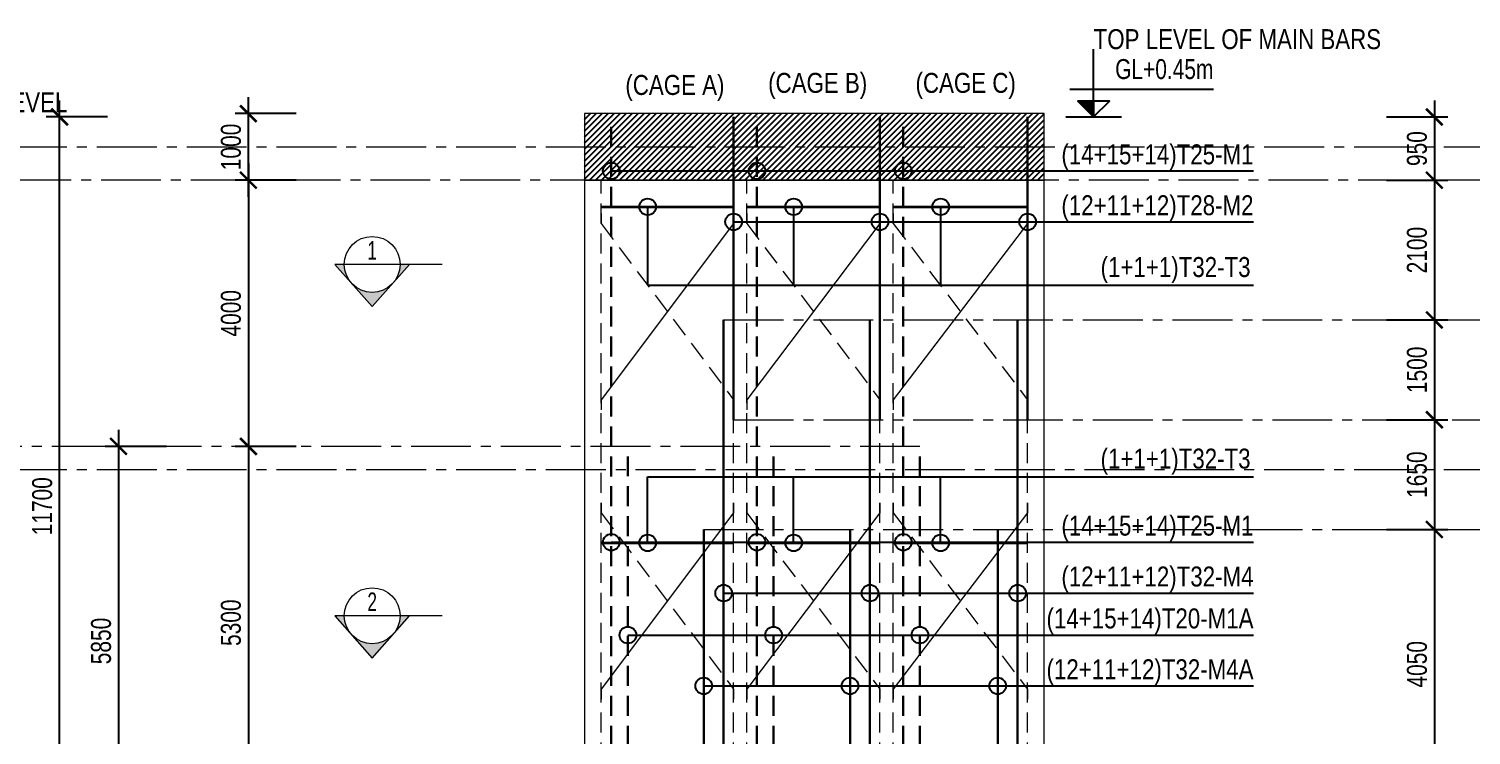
# Model space of a CAD drawing. Header units: millimetres. Extents: x 2611025 to 4139346, y -89870 to 101087.
# Drawn here: x 3142581 to 3164265, y -8840 to 1774 of the extents above; entities that cross this region are included whole.
import ezdxf
from ezdxf.enums import TextEntityAlignment as Align

# ---------------------------------------------------------------- set-up
doc = ezdxf.new("R2010")
doc.units = ezdxf.units.MM
doc.header["$LTSCALE"] = 1200
doc.header["$PDMODE"] = 35
for name, pattern in [('CENTER2', [1.125, 0.75, -0.125, 0.125, -0.125]), ('CONTINOUS', [0]), ('HIDDEN', [0.375, 0.25, -0.125])]:
    doc.linetypes.add(name, pattern=pattern)
for name, color, linetype, lineweight in [('1', 9, 'Continuous', 13), ('BOUND', 3, 'Continuous', 20), ('C1CO', 4, 'Continuous', 35), ('ENOTE', 2, 'Continuous', 15), ('Grid line', 160, 'CENTER2', 5), ('HIDE', 8, 'HIDDEN', 13), ('K-THUOC', 1, 'Continuous', 18), ('LEADER', 8, 'Continuous', 9), ('T1CO', 4, 'Continuous', 20), ('T1HI', 4, 'HIDDEN', 13), ('TCHI', 4, 'HIDDEN', 30), ('TEXTMA', 2, 'Continuous', 13), ('TEXTVN', 2, 'Continuous', 20)]:
    doc.layers.add(name, color=color, linetype=linetype, lineweight=lineweight)
for name, color, linetype in [('CDC.02.DIM', 1, 'Continuous'), ('CDC.06.TEXT', 2, 'Continuous'), ('CDC.10.HATCH', 251, 'Continuous')]:
    doc.layers.add(name, color=color, linetype=linetype)
doc.styles.add('DB_Arial', font='arial.ttf', dxfattribs={"width": 0.8})
doc.styles.add('SMTEXT', font='arial.ttf', dxfattribs={"width": 0.75})
doc.styles.add('TEXTVN', font='VHELVCN.TTF', dxfattribs={"width": 0.8})
doc.dimstyles.new('BSV1-100', dxfattribs={"dimtxt": 300, "dimasz": 250, "dimexe": 200, "dimexo": 0, "dimgap": 108, "dimtad": 1, "dimdec": 0, "dimdsep": 46, "dimtxsty": 'SMTEXT', "dimblk": 'ARCHTICK', "dimcen": 100, "dimdle": 250, "dimclrd": 256, "dimclre": 256, "dimclrt": 1, "dimadec": 0, "dimazin": 0, "dimtfac": 1, "dimtdec": 0, "dimtix": 1, "dimtmove": 2, "dimatfit": 3, "dimfxl": 720, "dimfxlon": 1, "dimtolj": 1, "dimtzin": 0, "dimarcsym": 0})
doc.dimstyles.new('BSV25', dxfattribs={"dimtxt": 300, "dimasz": 250, "dimexe": 200, "dimexo": 0, "dimgap": 108, "dimtad": 1, "dimdec": 0, "dimlfac": 0.25, "dimdsep": 46, "dimtxsty": 'SMTEXT', "dimblk": 'ARCHTICK', "dimcen": 100, "dimdle": 250, "dimclrd": 256, "dimclre": 256, "dimclrt": 2, "dimadec": 0, "dimazin": 0, "dimtfac": 1, "dimtdec": 0, "dimtix": 1, "dimtmove": 2, "dimatfit": 3, "dimfxl": 800, "dimfxlon": 1, "dimtolj": 1, "dimtzin": 0, "dimarcsym": 0})

# ---------------------------------------------------------------- blocks, each defined once
blk = doc.blocks.new('_ArchTick')
at = {"color": 0, "linetype": 'ByBlock', "const_width": 0.15}
blk.add_lwpolyline([(-0.5, -0.5), (0.5, 0.5)], dxfattribs=at)
blk = doc.blocks.new('SIGSEC')
at = {"layer": '1', "lineweight": 9}
h = blk.add_hatch(color=256, dxfattribs=at)
h.dxf.hatch_style = 1
h.paths.add_polyline_path([(-420, 0), (-560, 0), (-315, -278, -0.182676)])
h = blk.add_hatch(color=256, dxfattribs=at)
h.dxf.hatch_style = 1
h.paths.add_polyline_path([(560, 0), (420, 0, -0.182676), (315, -278)])
h = blk.add_hatch(color=256, dxfattribs=at)
h.dxf.hatch_style = 1
h.paths.add_polyline_path([(315, -278, -0.451416), (-315, -278), (0, -635)])
at = {"layer": '1', "lineweight": 9, "elevation": 0}
blk.add_lwpolyline([(1050, 0), (-560, 0), (0, -635), (560, 0)], dxfattribs=at)
at = {"layer": '1', "lineweight": 9}
blk.add_circle((0, 0), 420, dxfattribs=at)
at = {"layer": 'BOUND', "lineweight": 9, "style": 'TEXTVN', "width": 0.8}
blk.add_attdef('SEC', text='', height=280, dxfattribs=at).set_placement((0, 210, 0), align=Align.MIDDLE_CENTER)
blk = doc.blocks.new('tag_cd')
at = {"layer": 'CDC.10.HATCH'}
blk.add_hatch(color=256, dxfattribs=at).paths.add_polyline_path([(180, 240), (420, 0), (420, 240)])
at = {"layer": 'CDC.02.DIM'}
for points in [[(420, 240), (420, 0), (660, 240), (180, 240), (420, 0), (420, 1020)], [(60, 420), (2220, 420)], [(0, 0), (840, 0)]]:
    blk.add_lwpolyline(points, dxfattribs=at)
at = {"layer": 'CDC.06.TEXT', "ltscale": 0.5, "style": 'SMTEXT', "width": 0.75}
blk.add_attdef('CD', text='', height=300, dxfattribs=at).set_placement((2220, 570), align=Align.RIGHT)
blk = doc.blocks.new('*D642')
at = {"layer": 'Defpoints', "color": 0, "transparency": 16777216}
for p in [(3135826, 0), (3135263, -4850), (3170377, -4850)]:
    blk.add_point(p, dxfattribs=at)
at = {"layer": 'K-THUOC', "lineweight": -2, "transparency": 16777216}
for p, q in [((3135263, 250), (3135263, -5100)), ((3135826, 0), (3135063, 0)), ((3135983, -4850), (3135063, -4850))]:
    blk.add_line(p, q, dxfattribs=at)
at = {"layer": 'K-THUOC', "lineweight": -2, "transparency": 16777216, "xscale": 250, "yscale": 250, "zscale": 250}
for p, rotation in [((3135263, 0), 90), ((3135263, -4850), 270)]:
    blk.add_blockref('_ArchTick', p, dxfattribs=dict(at, rotation=rotation))
at = {"layer": 'K-THUOC', "color": 1, "transparency": 16777216, "insert": (3135002, -2425), "char_height": 300, "attachment_point": 5, "rotation": 90, "style": 'SMTEXT'}
blk.add_mtext('\\A1;4850', dxfattribs=at)
blk = doc.blocks.new('*D643')
at = {"layer": 'Defpoints', "color": 0, "transparency": 16777216}
for p in [(3170377, -4850), (3135263, -9350), (3170377, -9350)]:
    blk.add_point(p, dxfattribs=at)
at = {"layer": 'K-THUOC', "lineweight": -2, "transparency": 16777216}
for p, q in [((3135263, -4600), (3135263, -9600)), ((3135983, -4850), (3135063, -4850)), ((3135983, -9350), (3135063, -9350))]:
    blk.add_line(p, q, dxfattribs=at)
at = {"layer": 'K-THUOC', "lineweight": -2, "transparency": 16777216, "xscale": 250, "yscale": 250, "zscale": 250}
for p, rotation in [((3135263, -4850), 90), ((3135263, -9350), 270)]:
    blk.add_blockref('_ArchTick', p, dxfattribs=dict(at, rotation=rotation))
at = {"layer": 'K-THUOC', "color": 1, "transparency": 16777216, "insert": (3135002, -7100), "char_height": 300, "attachment_point": 5, "rotation": 90, "style": 'SMTEXT'}
blk.add_mtext('\\A1;4500', dxfattribs=at)
blk = doc.blocks.new('*D645')
at = {"layer": 'Defpoints', "color": 0, "transparency": 16777216}
for p in [(3156587, 450), (3156937, -500), (3163712, -500)]:
    blk.add_point(p, dxfattribs=at)
at = {"layer": 'K-THUOC', "lineweight": -2, "transparency": 16777216}
for p, q in [((3163712, 700), (3163712, -750)), ((3162992, 450), (3163912, 450)), ((3162992, -500), (3163912, -500))]:
    blk.add_line(p, q, dxfattribs=at)
at = {"layer": 'K-THUOC', "lineweight": -2, "transparency": 16777216, "xscale": 250, "yscale": 250, "zscale": 250}
for p, rotation in [((3163712, 450), 90), ((3163712, -500), 270)]:
    blk.add_blockref('_ArchTick', p, dxfattribs=dict(at, rotation=rotation))
at = {"layer": 'K-THUOC', "color": 1, "transparency": 16777216, "insert": (3163451, -25), "char_height": 300, "attachment_point": 5, "rotation": 90, "style": 'SMTEXT'}
blk.add_mtext('\\A1;950', dxfattribs=at)
blk = doc.blocks.new('*D646')
at = {"layer": 'Defpoints', "color": 0, "transparency": 16777216}
for p in [(3156937, -2600), (3156937, -4100), (3163712, -4100)]:
    blk.add_point(p, dxfattribs=at)
at = {"layer": 'K-THUOC', "lineweight": -2, "transparency": 16777216}
for p, q in [((3163712, -2350), (3163712, -4350)), ((3162992, -2600), (3163912, -2600)), ((3162992, -4100), (3163912, -4100))]:
    blk.add_line(p, q, dxfattribs=at)
at = {"layer": 'K-THUOC', "lineweight": -2, "transparency": 16777216, "xscale": 250, "yscale": 250, "zscale": 250}
for p, rotation in [((3163712, -2600), 90), ((3163712, -4100), 270)]:
    blk.add_blockref('_ArchTick', p, dxfattribs=dict(at, rotation=rotation))
at = {"layer": 'K-THUOC', "color": 1, "transparency": 16777216, "insert": (3163451, -3350), "char_height": 300, "attachment_point": 5, "rotation": 90, "style": 'SMTEXT'}
blk.add_mtext('\\A1;1500', dxfattribs=at)
blk = doc.blocks.new('*D647')
at = {"layer": 'Defpoints', "color": 0, "transparency": 16777216}
for p in [(3156937, -4100), (3156937, -5750), (3163712, -5750)]:
    blk.add_point(p, dxfattribs=at)
at = {"layer": 'K-THUOC', "lineweight": -2, "transparency": 16777216}
for p, q in [((3163712, -3850), (3163712, -6000)), ((3162992, -4100), (3163912, -4100)), ((3162992, -5750), (3163912, -5750))]:
    blk.add_line(p, q, dxfattribs=at)
at = {"layer": 'K-THUOC', "lineweight": -2, "transparency": 16777216, "xscale": 250, "yscale": 250, "zscale": 250}
for p, rotation in [((3163712, -4100), 90), ((3163712, -5750), 270)]:
    blk.add_blockref('_ArchTick', p, dxfattribs=dict(at, rotation=rotation))
at = {"layer": 'K-THUOC', "color": 1, "transparency": 16777216, "insert": (3163451, -4925), "char_height": 300, "attachment_point": 5, "rotation": 90, "style": 'SMTEXT'}
blk.add_mtext('\\A1;1650', dxfattribs=at)
blk = doc.blocks.new('*D648')
at = {"layer": 'Defpoints', "color": 0, "transparency": 16777216}
for p in [(3156937, -5750), (3156937, -9800), (3163712, -9800)]:
    blk.add_point(p, dxfattribs=at)
at = {"layer": 'K-THUOC', "lineweight": -2, "transparency": 16777216}
for p, q in [((3163712, -5500), (3163712, -10050)), ((3162992, -5750), (3163912, -5750)), ((3162992, -9800), (3163912, -9800))]:
    blk.add_line(p, q, dxfattribs=at)
at = {"layer": 'K-THUOC', "lineweight": -2, "transparency": 16777216, "xscale": 250, "yscale": 250, "zscale": 250}
for p, rotation in [((3163712, -5750), 90), ((3163712, -9800), 270)]:
    blk.add_blockref('_ArchTick', p, dxfattribs=dict(at, rotation=rotation))
at = {"layer": 'K-THUOC', "color": 1, "transparency": 16777216, "insert": (3163451, -7775), "char_height": 300, "attachment_point": 5, "rotation": 90, "style": 'SMTEXT'}
blk.add_mtext('\\A1;4050', dxfattribs=at)
blk = doc.blocks.new('*D655')
at = {"layer": 'Defpoints', "color": 0, "transparency": 16777216}
for p in [(3156437, -2600), (3167517, -2600), (3156437, -11600)]:
    blk.add_point(p, dxfattribs=at)
at = {"layer": 'K-THUOC', "lineweight": -2, "transparency": 16777216}
for p, q in [((3167517, -11850), (3167517, -2350)), ((3166797, -2600), (3167717, -2600)), ((3166797, -11600), (3167717, -11600))]:
    blk.add_line(p, q, dxfattribs=at)
at = {"layer": 'K-THUOC', "lineweight": -2, "transparency": 16777216, "xscale": 250, "yscale": 250, "zscale": 250}
for p, rotation in [((3167517, -2600), 90), ((3167517, -11600), 270)]:
    blk.add_blockref('_ArchTick', p, dxfattribs=dict(at, rotation=rotation))
at = {"layer": 'K-THUOC', "color": 1, "transparency": 16777216, "insert": (3167256, -7100), "char_height": 300, "attachment_point": 5, "rotation": 90, "style": 'SMTEXT'}
blk.add_mtext('\\A1;9000', dxfattribs=at)
blk = doc.blocks.new('*D656')
at = {"layer": 'Defpoints', "color": 0, "transparency": 16777216}
for p in [(3156637, 450), (3167253, 450), (3156587, -4100)]:
    blk.add_point(p, dxfattribs=at)
at = {"layer": 'K-THUOC', "lineweight": -2, "transparency": 16777216}
for p, q in [((3167253, -4350), (3167253, 700)), ((3166533, 450), (3167453, 450)), ((3166533, -4100), (3167453, -4100))]:
    blk.add_line(p, q, dxfattribs=at)
at = {"layer": 'K-THUOC', "lineweight": -2, "transparency": 16777216, "xscale": 250, "yscale": 250, "zscale": 250}
for p, rotation in [((3167253, 450), 90), ((3167253, -4100), 270)]:
    blk.add_blockref('_ArchTick', p, dxfattribs=dict(at, rotation=rotation))
at = {"layer": 'K-THUOC', "color": 1, "transparency": 16777216, "insert": (3166992, -1825), "char_height": 300, "attachment_point": 5, "rotation": 90, "style": 'SMTEXT'}
blk.add_mtext('\\A1;4550', dxfattribs=at)
blk = doc.blocks.new('*D659')
at = {"layer": 'Defpoints', "color": 0, "transparency": 16777216}
for p in [(3145881, 500), (3150937, 500), (3150937, -500)]:
    blk.add_point(p, dxfattribs=at)
at = {"layer": 'K-THUOC', "lineweight": -2, "transparency": 16777216}
for p, q in [((3145881, -750), (3145881, 750)), ((3146601, 500), (3145681, 500)), ((3146601, -500), (3145681, -500))]:
    blk.add_line(p, q, dxfattribs=at)
at = {"layer": 'K-THUOC', "lineweight": -2, "transparency": 16777216, "xscale": 250, "yscale": 250, "zscale": 250}
for p, rotation in [((3145881, 500), 90), ((3145881, -500), 270)]:
    blk.add_blockref('_ArchTick', p, dxfattribs=dict(at, rotation=rotation))
at = {"layer": 'K-THUOC', "color": 1, "transparency": 16777216, "insert": (3145620, 0), "char_height": 300, "attachment_point": 5, "rotation": 90, "style": 'SMTEXT'}
blk.add_mtext('\\A1;1000', dxfattribs=at)
blk = doc.blocks.new('*D660')
at = {"layer": 'Defpoints', "color": 0, "transparency": 16777216}
for p in [(3151587, -4500), (3145881, -9799), (3151337, -9799)]:
    blk.add_point(p, dxfattribs=at)
at = {"layer": 'K-THUOC', "lineweight": -2, "transparency": 16777216}
for p, q in [((3145881, -4250), (3145881, -10049)), ((3146601, -4500), (3145681, -4500)), ((3146601, -9799), (3145681, -9799))]:
    blk.add_line(p, q, dxfattribs=at)
at = {"layer": 'K-THUOC', "lineweight": -2, "transparency": 16777216, "xscale": 250, "yscale": 250, "zscale": 250}
for p, rotation in [((3145881, -4500), 90), ((3145881, -9799), 270)]:
    blk.add_blockref('_ArchTick', p, dxfattribs=dict(at, rotation=rotation))
at = {"layer": 'K-THUOC', "color": 1, "transparency": 16777216, "insert": (3145620, -7150), "char_height": 300, "attachment_point": 5, "rotation": 90, "style": 'SMTEXT'}
blk.add_mtext('\\A1;5300', dxfattribs=at)
blk = doc.blocks.new('*D666')
at = {"layer": 'Defpoints', "color": 0, "transparency": 16777216}
for p in [(3143044, 450), (3151387, 450), (3151287, -11250)]:
    blk.add_point(p, dxfattribs=at)
at = {"layer": 'K-THUOC', "lineweight": -2, "transparency": 16777216}
for p, q in [((3143044, -11500), (3143044, 700)), ((3143764, 450), (3142844, 450)), ((3143764, -11250), (3142844, -11250))]:
    blk.add_line(p, q, dxfattribs=at)
at = {"layer": 'K-THUOC', "lineweight": -2, "transparency": 16777216, "xscale": 250, "yscale": 250, "zscale": 250}
for p, rotation in [((3143044, 450), 90), ((3143044, -11250), 270)]:
    blk.add_blockref('_ArchTick', p, dxfattribs=dict(at, rotation=rotation))
at = {"layer": 'K-THUOC', "color": 1, "transparency": 16777216, "insert": (3142783, -5400), "char_height": 300, "attachment_point": 5, "rotation": 90, "style": 'SMTEXT'}
blk.add_mtext('\\A1;11700', dxfattribs=at)
blk = doc.blocks.new('*D667')
at = {"layer": 'Defpoints', "color": 0, "transparency": 16777216}
for p in [(3151637, -4500), (3143929, -10350), (3151637, -10350)]:
    blk.add_point(p, dxfattribs=at)
at = {"layer": 'K-THUOC', "lineweight": -2, "transparency": 16777216}
for p, q in [((3143929, -4250), (3143929, -10600)), ((3144649, -4500), (3143729, -4500)), ((3144649, -10350), (3143729, -10350))]:
    blk.add_line(p, q, dxfattribs=at)
at = {"layer": 'K-THUOC', "lineweight": -2, "transparency": 16777216, "xscale": 250, "yscale": 250, "zscale": 250}
for p, rotation in [((3143929, -4500), 90), ((3143929, -10350), 270)]:
    blk.add_blockref('_ArchTick', p, dxfattribs=dict(at, rotation=rotation))
at = {"layer": 'K-THUOC', "color": 1, "transparency": 16777216, "insert": (3143668, -7425), "char_height": 300, "attachment_point": 5, "rotation": 90, "style": 'SMTEXT'}
blk.add_mtext('\\A1;5850', dxfattribs=at)
blk = doc.blocks.new('*D671')
at = {"layer": 'Defpoints', "color": 0, "transparency": 16777216}
for p in [(3156937, -500), (3156937, -2600), (3163712, -2600)]:
    blk.add_point(p, dxfattribs=at)
at = {"layer": 'K-THUOC', "lineweight": -2, "transparency": 16777216}
for p, q in [((3163712, -250), (3163712, -2850)), ((3162992, -500), (3163912, -500)), ((3162992, -2600), (3163912, -2600))]:
    blk.add_line(p, q, dxfattribs=at)
at = {"layer": 'K-THUOC', "lineweight": -2, "transparency": 16777216, "xscale": 250, "yscale": 250, "zscale": 250}
for p, rotation in [((3163712, -500), 90), ((3163712, -2600), 270)]:
    blk.add_blockref('_ArchTick', p, dxfattribs=dict(at, rotation=rotation))
at = {"layer": 'K-THUOC', "color": 1, "transparency": 16777216, "insert": (3163451, -1550), "char_height": 300, "attachment_point": 5, "rotation": 90, "style": 'SMTEXT'}
blk.add_mtext('\\A1;2100', dxfattribs=at)
blk = doc.blocks.new('*D672')
at = {"layer": 'Defpoints', "color": 0, "transparency": 16777216}
for p in [(3150937, -500), (3145881, -4500), (3150937, -4500)]:
    blk.add_point(p, dxfattribs=at)
at = {"layer": 'K-THUOC', "lineweight": -2, "transparency": 16777216}
for p, q in [((3145881, -250), (3145881, -4750)), ((3146601, -500), (3145681, -500)), ((3146601, -4500), (3145681, -4500))]:
    blk.add_line(p, q, dxfattribs=at)
at = {"layer": 'K-THUOC', "lineweight": -2, "transparency": 16777216, "xscale": 250, "yscale": 250, "zscale": 250}
for p, rotation in [((3145881, -500), 90), ((3145881, -4500), 270)]:
    blk.add_blockref('_ArchTick', p, dxfattribs=dict(at, rotation=rotation))
at = {"layer": 'K-THUOC', "color": 1, "transparency": 16777216, "insert": (3145620, -2500), "char_height": 300, "attachment_point": 5, "rotation": 90, "style": 'SMTEXT'}
blk.add_mtext('\\A1;4000', dxfattribs=at)
blk = doc.blocks.new('*D681')
at = {"layer": 'Defpoints', "color": 0, "transparency": 16777216}
for p in [(3156187, -5750), (3165265, -5750), (3156487, -11600)]:
    blk.add_point(p, dxfattribs=at)
at = {"layer": 'K-THUOC', "lineweight": -2, "transparency": 16777216}
for p, q in [((3165265, -11850), (3165265, -5500)), ((3164545, -5750), (3165465, -5750)), ((3164545, -11600), (3165465, -11600))]:
    blk.add_line(p, q, dxfattribs=at)
at = {"layer": 'K-THUOC', "lineweight": -2, "transparency": 16777216, "xscale": 250, "yscale": 250, "zscale": 250}
for p, rotation in [((3165265, -5750), 90), ((3165265, -11600), 270)]:
    blk.add_blockref('_ArchTick', p, dxfattribs=dict(at, rotation=rotation))
at = {"layer": 'K-THUOC', "color": 1, "transparency": 16777216, "insert": (3165004, -8675), "char_height": 300, "attachment_point": 5, "rotation": 90, "style": 'SMTEXT'}
blk.add_mtext('\\A1;5850', dxfattribs=at)

msp = doc.modelspace()

# ---------------------------------------------------------------- hatches: boundary and pattern name
at = {"layer": 'CDC.10.HATCH'}
h = msp.add_hatch(dxfattribs=at)
h.set_pattern_fill('ANSI31', color=256, scale=20)
h.set_pattern_definition([(45, (381472.67, 77331.77), (-44.9012806, 44.9012806), [])])
h.paths.add_polyline_path([(3150937, -500), (3157847, -500), (3157847, 500), (3150937, 500)])

# ---------------------------------------------------------------- linework, layer by layer
at = {"layer": 'BOUND'}
for points in [[(3150937, -500), (3157847, -500), (3157847, 500), (3150937, 500)], [(3150937, -45000), (3157847, -45000), (3157847, -500), (3150937, -500)]]:
    msp.add_lwpolyline(points, close=True, dxfattribs=at)
at = {"layer": 'C1CO'}
for p, q in [((3151187, -900), (3153177, -900)), ((3153377, -900), (3155377, -900)), ((3155577, -900), (3157597, -900)), ((3151187, -5950), (3153177, -5950)), ((3153377, -5950), (3155377, -5950)), ((3155577, -5950), (3157597, -5950))]:
    msp.add_line(p, q, dxfattribs=at)
at = {"layer": 'Grid line', "color": 2}
for p, q in [((3131454.1, 0), (3170376.6, 0)), ((3131454.1, -4850), (3170376.6, -4850))]:
    msp.add_line(p, q, dxfattribs=at)
at = {"layer": 'Grid line'}
for p, q in [((3167516.7, -500), (3136223.4, -500)), ((3153027, -2600.3), (3167516.7, -2600.3)), ((3153177, -4100.3), (3167516.7, -4100.3)), ((3155977, -4499.7), (3136223.4, -4499.7)), ((3152727, -5750.3), (3167516.7, -5750.3))]:
    msp.add_line(p, q, dxfattribs=at)
at = {"layer": 'HIDE'}
for p, q in [((3151187, -44800), (3151187, -500)), ((3153177, -44800), (3153177, -500)), ((3153377, -44800), (3153377, -500)), ((3155377, -44800), (3155377, -500)), ((3155577, -44800), (3155577, -500)), ((3157597, -44800), (3157597, -500))]:
    msp.add_line(p, q, dxfattribs=at)
at = {"layer": 'T1CO'}
for points in [[(3153177, -1000), (3153177, -1150), (3151187, -3800), (3151187, -3950)], [(3155377, -1000), (3155377, -1150), (3153377, -3800), (3153377, -3950)], [(3157597, -1000), (3157597, -1150), (3155577, -3800), (3155577, -3950)], [(3153177, -5350.3), (3153177, -5500.3), (3151187, -8150.3), (3151187, -8300.3)], [(3155377, -5350.3), (3155377, -5500.3), (3153377, -8150.3), (3153377, -8300.3)], [(3157597, -5350.3), (3157597, -5500.3), (3155577, -8150.3), (3155577, -8300.3)]]:
    msp.add_lwpolyline(points, dxfattribs=at)
at = {"layer": 'T1HI'}
for points in [[(3151187, -1000), (3151187, -1150), (3153177, -3800), (3153177, -3950)], [(3153377, -1000), (3153377, -1150), (3155377, -3800), (3155377, -3950)], [(3155577, -1000), (3155577, -1150), (3157597, -3800), (3157597, -3950)], [(3151187, -5350.3), (3151187, -5500.3), (3153177, -8150.3), (3153177, -8300.3)], [(3153377, -5350.3), (3153377, -5500.3), (3155377, -8150.3), (3155377, -8300.3)], [(3155577, -5350.3), (3155577, -5500.3), (3157597, -8150.3), (3157597, -8300.3)]]:
    msp.add_lwpolyline(points, dxfattribs=at)
at = {"layer": 'TCHI', "linetype": 'HIDDEN'}
for points in [[(3151337, -11250.3), (3151337, 450)], [(3153527, -11250.3), (3153527, 450)], [(3155727, -11250.3), (3155727, 450)], [(3151587, -10349.7), (3151587, -4499.7)], [(3153777, -10349.7), (3153777, -4499.7)], [(3155977, -10349.7), (3155977, -4499.7)]]:
    msp.add_lwpolyline(points, dxfattribs=at)
at = {"layer": 'TCHI', "linetype": 'CONTINOUS'}
for points in [[(3153177, -4100.3), (3153177, 450)], [(3155377, -4100.3), (3155377, 450)], [(3157597, -4100.3), (3157597, 450)], [(3153027, -11600.3), (3153027, -2600.3)], [(3155227, -11600.3), (3155227, -2600.3)], [(3157447, -11600.3), (3157447, -2600.3)]]:
    msp.add_lwpolyline(points, dxfattribs=at)
at = {"layer": 'TCHI', "color": 6, "linetype": 'CONTINOUS'}
for points in [[(3152727, -11600.3), (3152727, -5750.3)], [(3154927, -11600.3), (3154927, -5750.3)], [(3157147, -11600.3), (3157147, -5750.3)]]:
    msp.add_lwpolyline(points, dxfattribs=at)

# ---------------------------------------------------------------- block references
at = {"layer": '1', "lineweight": 20}
for p, values in [((3147743.1, -1765.4), {'SEC': '1'}), ((3147743.1, -7045.4), {'SEC': '2'})]:
    msp.add_blockref('SIGSEC', p, dxfattribs=at).add_auto_attribs(values)
at = {"layer": 'ENOTE'}
msp.add_blockref('tag_cd', (3158169.6, 450), dxfattribs=at).add_auto_attribs({'CD': 'GL+0.45m'})

# ---------------------------------------------------------------- texts
at = {"layer": 'TEXTMA', "style": 'DB_Arial', "width": 0.8}
for s, p in [('(14+15+14)T25-M1', (3160992.9, -261.5)), ('(12+11+12)T28-M2', (3160992.9, -1026.1)), ('(1+1+1)T32-T3', (3160948.7, -1954.9)), ('(1+1+1)T32-T3', (3160948.7, -4833.5)), ('(14+15+14)T25-M1', (3160992.9, -5841.1)), ('(12+11+12)T32-M4', (3160992.9, -6605.7)), ('(14+15+14)T20-M1A', (3160992.9, -7235.2)), ('(12+11+12)T32-M4A', (3160992.9, -7999.8))]:
    msp.add_text(s, height=300, rotation=360, dxfattribs=at).set_placement(p, align=Align.RIGHT)
at = {"layer": 'TEXTVN', "style": 'DB_Arial', "width": 0.8}
for s, p in [('TOP LEVEL OF MAIN BARS', (3158589.6, 1470)), ('CUT OF LEVEL', (3140776.3, 520))]:
    msp.add_text(s, height=300, dxfattribs=at).set_placement(p)
for s, p in [('(CAGE A)', (3151549.1, 781.5)), ('(CAGE B)', (3153695.6, 812.8)), ('(CAGE C)', (3155911.3, 812.8))]:
    msp.add_text(s, height=300, rotation=360, dxfattribs=at).set_placement(p)

# ---------------------------------------------------------------- dimensions: what is measured, and where the dimension line sits
at = {"layer": 'K-THUOC'}
for base, p1, p2, picture, middle in [((3143044.1, 450), (3151287, -11250.3), (3151387, 450), '*D666', (3142782.9, -5400.2)), ((3145881.2, 500), (3150937, -500), (3150937, 500), '*D659', (3145620, 0)), ((3163712, -500), (3156587, 450), (3156937, -500), '*D645', (3163450.8, -25)), ((3167253.5, 450), (3156587, -4100.3), (3156637, 450), '*D656', (3166992.3, -1825.2)), ((3135263.4, -4850), (3135825.8, 0), (3170376.6, -4850), '*D642', (3135002.2, -2425)), ((3145881.2, -4499.7), (3150937, -500), (3150937, -4499.7), '*D672', (3145620, -2499.8)), ((3163712, -2600.3), (3156937, -500), (3156937, -2600.3), '*D671', (3163450.8, -1550.2)), ((3167516.7, -2600.3), (3156437, -11600.3), (3156437, -2600.3), '*D655', (3167255.5, -7100.3)), ((3163712, -4100.3), (3156937, -2600.3), (3156937, -4100.3), '*D646', (3163450.8, -3350.3)), ((3163712, -5750.3), (3156937, -4100.3), (3156937, -5750.3), '*D647', (3163450.8, -4925.3)), ((3143929.4, -10349.7), (3151637, -4499.7), (3151637, -10349.7), '*D667', (3143668.2, -7424.7)), ((3145881.2, -9799.3), (3151587, -4499.7), (3151337, -9799.3), '*D660', (3145619.9, -7149.5)), ((3135263.4, -9350), (3170376.6, -4850), (3170376.6, -9350), '*D643', (3135002.2, -7100)), ((3165265.2, -5750.3), (3156487, -11600.3), (3156187, -5750.3), '*D681', (3165004, -8675.3)), ((3163712, -9800.3), (3156937, -5750.3), (3156937, -9800.3), '*D648', (3163450.8, -7775.3))]:
    dim = msp.add_linear_dim(base=base, p1=p1, p2=p2, angle=90, dimstyle='BSV1-100', dxfattribs=at)
    dim.commit()
    dim.dimension.update_dxf_attribs({"geometry": picture, "text_midpoint": middle})

# ---------------------------------------------------------------- leaders
at = {"layer": 'LEADER'}
for points in [[(3151337, -361.5), (3160992.9, -361.5)], [(3153527, -361.5), (3160992.9, -361.5)], [(3155727, -361.5), (3160992.9, -361.5)], [(3151884.5, -900), (3151884.5, -2078.2), (3156587.9, -2078.2)], [(3154079.5, -900), (3154079.5, -2078.2), (3158782.9, -2078.2)], [(3156289.5, -900), (3156289.5, -2078.2), (3160992.9, -2078.2)], [(3153177, -1126.1), (3160992.9, -1126.1)], [(3155377, -1126.1), (3160992.9, -1126.1)], [(3157597, -1126.1), (3160992.9, -1126.1)], [(3151884.5, -5950), (3151884.5, -4956.8), (3156587.9, -4956.8)], [(3154079.5, -5950), (3154079.5, -4956.8), (3158782.9, -4956.8)], [(3156289.5, -5950), (3156289.5, -4956.8), (3160992.9, -4956.8)], [(3151337, -5941.1), (3160992.9, -5941.1)], [(3153527, -5941.1), (3160992.9, -5941.1)], [(3155727, -5941.1), (3160992.9, -5941.1)], [(3153027, -6705.7), (3160992.9, -6705.7)], [(3155227, -6705.7), (3160309.5, -6705.7)], [(3157447, -6705.7), (3160992.9, -6705.7)], [(3151587, -7335.2), (3160992.9, -7335.2)], [(3153777, -7335.2), (3160992.9, -7335.2)], [(3155977, -7335.2), (3160992.9, -7335.2)], [(3152727, -8099.8), (3160992.9, -8099.8)], [(3154927, -8099.8), (3160309.5, -8099.8)], [(3157147, -8099.8), (3160992.9, -8099.8)]]:
    msp.add_leader(points, dimstyle='BSV25', override={"dimldrblk": 'Origin'}, dxfattribs=at)

doc.saveas('drawing.dxf')
